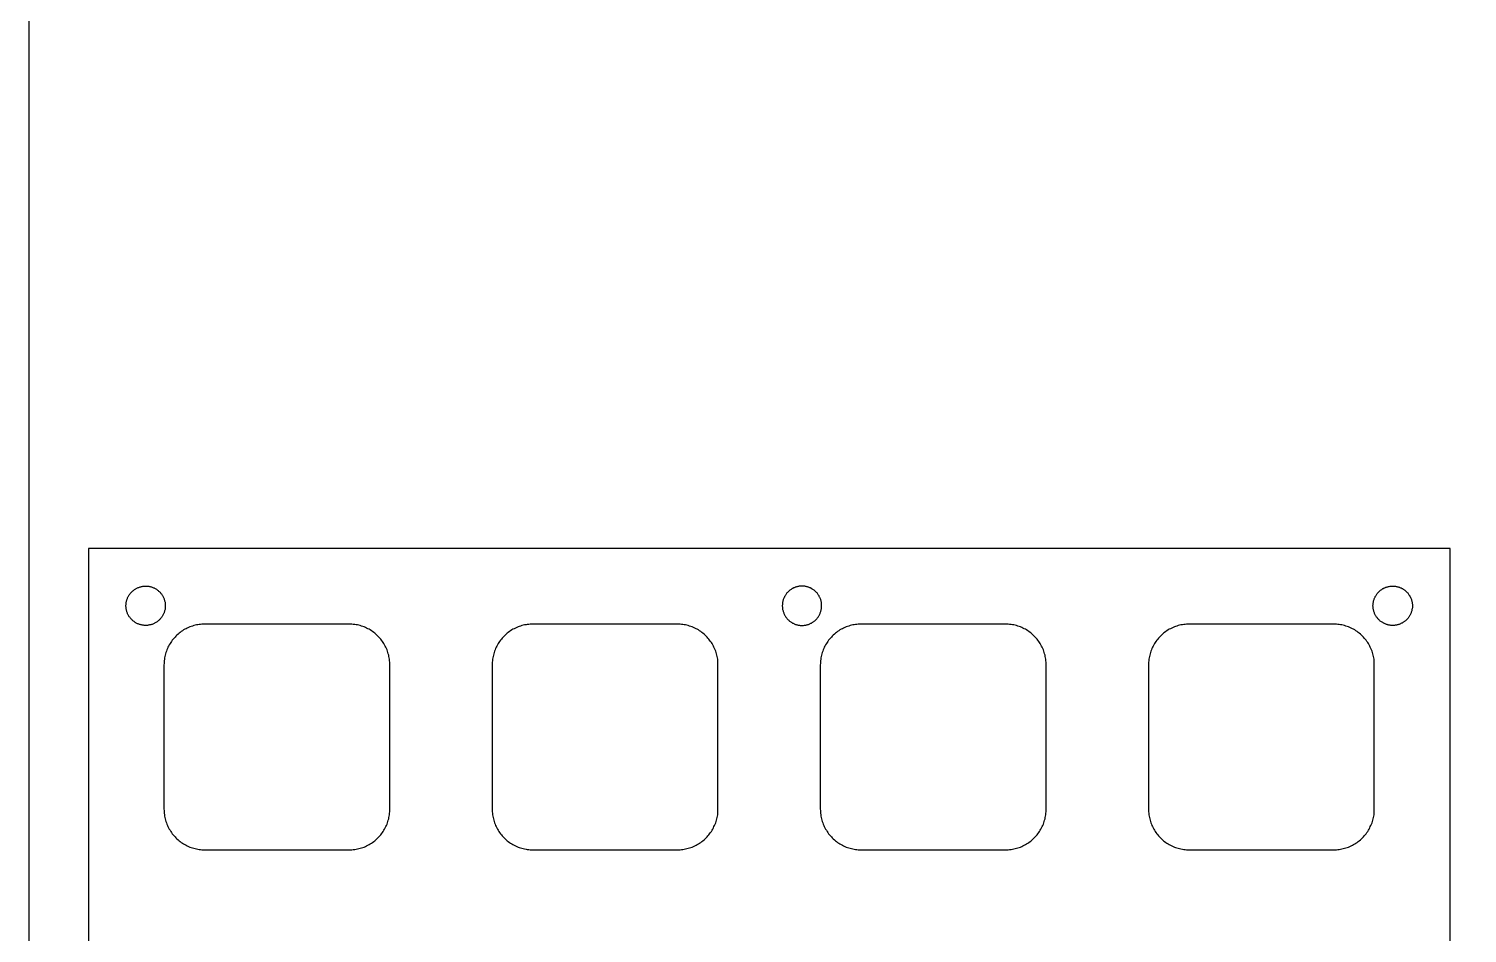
# Model space of a CAD drawing. Header units: millimetres. Extents: x -117 to 483, y -33 to 367.
# Drawn here: x -116.5 to -6.9, y 153.5 to 222.5 of the extents above; entities that cross this region are included whole.
import ezdxf

# ---------------------------------------------------------------- set-up
doc = ezdxf.new("R2010")
doc.units = ezdxf.units.MM
doc.header["$MEASUREMENT"] = 0
doc.layers.add('plot', color=12, linetype='Continuous', true_color=0xb80000)

msp = doc.modelspace()

# ---------------------------------------------------------------- linework, layer by layer
at = {"layer": 'plot'}
for points in [[(-116.53, -33.22), (483.47, -33.22), (483.47, 366.78), (-116.53, 366.78), (-116.53, -33.22)], [(-8.26, 182.87), (-111.99, 182.87)], [(-111.99, 182.87), (-111.99, 79.14)], [(-8.26, 79.14), (-8.26, 182.87)], [(-109.13, 178.51), (-109.13, 178.56), (-109.12, 178.61), (-109.12, 178.66), (-109.11, 178.71), (-109.1, 178.77), (-109.09, 178.82), (-109.08, 178.87), (-109.07, 178.92), (-109.05, 178.97), (-109.04, 179.02), (-109.02, 179.07), (-109, 179.11), (-108.98, 179.16), (-108.95, 179.21), (-108.93, 179.25), (-108.9, 179.3), (-108.87, 179.34), (-108.84, 179.38), (-108.81, 179.43), (-108.78, 179.47), (-108.74, 179.51), (-108.71, 179.54), (-108.67, 179.58), (-108.63, 179.62), (-108.6, 179.65), (-108.56, 179.68), (-108.51, 179.72), (-108.47, 179.75), (-108.43, 179.77), (-108.38, 179.8), (-108.34, 179.83), (-108.29, 179.85), (-108.24, 179.87), (-108.2, 179.89), (-108.15, 179.91), (-108.1, 179.93), (-108.05, 179.95), (-108, 179.96), (-107.95, 179.97), (-107.9, 179.98), (-107.85, 179.99), (-107.79, 180), (-107.74, 180), (-107.69, 180.01), (-107.64, 180.01), (-107.59, 180.01), (-107.53, 180), (-107.48, 180), (-107.43, 179.99), (-107.38, 179.99), (-107.33, 179.98), (-107.28, 179.97), (-107.23, 179.95), (-107.18, 179.94), (-107.13, 179.92), (-107.08, 179.9), (-107.03, 179.88), (-106.98, 179.86), (-106.94, 179.84), (-106.89, 179.81), (-106.85, 179.79), (-106.8, 179.76), (-106.76, 179.73), (-106.72, 179.7), (-106.68, 179.67), (-106.64, 179.63), (-106.6, 179.6), (-106.56, 179.56), (-106.52, 179.53), (-106.49, 179.49), (-106.46, 179.45), (-106.42, 179.41), (-106.39, 179.36), (-106.37, 179.32), (-106.34, 179.28), (-106.31, 179.23), (-106.29, 179.18), (-106.27, 179.14), (-106.24, 179.09), (-106.22, 179.04), (-106.21, 178.99), (-106.19, 178.94), (-106.18, 178.89), (-106.16, 178.84), (-106.15, 178.79), (-106.14, 178.74), (-106.14, 178.69), (-106.13, 178.64), (-106.13, 178.59), (-106.13, 178.53), (-106.13, 178.48), (-106.13, 178.43), (-106.13, 178.38), (-106.14, 178.33), (-106.14, 178.27), (-106.15, 178.22), (-106.16, 178.17), (-106.18, 178.12), (-106.19, 178.07), (-106.21, 178.02), (-106.22, 177.97), (-106.24, 177.92), (-106.27, 177.88), (-106.29, 177.83), (-106.31, 177.78), (-106.34, 177.74), (-106.37, 177.69), (-106.39, 177.65), (-106.42, 177.61), (-106.46, 177.57), (-106.49, 177.53), (-106.52, 177.49), (-106.56, 177.45), (-106.6, 177.41), (-106.64, 177.38), (-106.68, 177.35), (-106.72, 177.31), (-106.76, 177.28), (-106.8, 177.25), (-106.85, 177.23), (-106.89, 177.2), (-106.94, 177.17), (-106.98, 177.15), (-107.03, 177.13), (-107.08, 177.11), (-107.13, 177.09), (-107.18, 177.08), (-107.23, 177.06), (-107.28, 177.05), (-107.33, 177.04), (-107.38, 177.03), (-107.43, 177.02), (-107.48, 177.01), (-107.53, 177.01), (-107.59, 177.01), (-107.64, 177.01), (-107.69, 177.01), (-107.74, 177.01), (-107.79, 177.02), (-107.85, 177.02), (-107.9, 177.03), (-107.95, 177.04), (-108, 177.05), (-108.05, 177.07), (-108.1, 177.08), (-108.15, 177.1), (-108.2, 177.12), (-108.24, 177.14), (-108.29, 177.16), (-108.34, 177.19), (-108.38, 177.21), (-108.43, 177.24), (-108.47, 177.27), (-108.51, 177.3), (-108.56, 177.33), (-108.6, 177.36), (-108.63, 177.4), (-108.67, 177.43), (-108.71, 177.47), (-108.74, 177.51), (-108.78, 177.55), (-108.81, 177.59), (-108.84, 177.63), (-108.87, 177.67), (-108.9, 177.72), (-108.93, 177.76), (-108.95, 177.81), (-108.98, 177.85), (-109, 177.9), (-109.02, 177.95), (-109.04, 178), (-109.05, 178.05), (-109.07, 178.1), (-109.08, 178.15), (-109.09, 178.2), (-109.1, 178.25), (-109.11, 178.3), (-109.12, 178.35), (-109.12, 178.4), (-109.13, 178.46), (-109.13, 178.51)], [(-57.63, 180.01), (-57.68, 180.01), (-57.73, 180), (-57.78, 180), (-57.83, 179.99), (-57.89, 179.98), (-57.94, 179.97), (-57.99, 179.96), (-58.04, 179.95), (-58.09, 179.93), (-58.14, 179.92), (-58.18, 179.9), (-58.23, 179.88), (-58.28, 179.86), (-58.33, 179.83), (-58.37, 179.81), (-58.42, 179.78), (-58.46, 179.75), (-58.5, 179.72), (-58.55, 179.69), (-58.59, 179.66), (-58.63, 179.63), (-58.66, 179.59), (-58.7, 179.55), (-58.74, 179.52), (-58.77, 179.48), (-58.8, 179.44), (-58.83, 179.4), (-58.87, 179.35), (-58.89, 179.31), (-58.92, 179.26), (-58.95, 179.22), (-58.97, 179.17), (-58.99, 179.13), (-59.01, 179.08), (-59.03, 179.03), (-59.05, 178.98), (-59.06, 178.93), (-59.08, 178.88), (-59.09, 178.83), (-59.1, 178.78), (-59.11, 178.73), (-59.12, 178.68), (-59.12, 178.62), (-59.12, 178.57), (-59.13, 178.52), (-59.13, 178.47), (-59.12, 178.42), (-59.12, 178.36), (-59.11, 178.31), (-59.11, 178.26), (-59.1, 178.21), (-59.09, 178.16), (-59.07, 178.11), (-59.06, 178.06), (-59.04, 178.01), (-59.02, 177.96), (-59, 177.91), (-58.98, 177.86), (-58.96, 177.82), (-58.93, 177.77), (-58.91, 177.73), (-58.88, 177.68), (-58.85, 177.64), (-58.82, 177.6), (-58.79, 177.56), (-58.75, 177.52), (-58.72, 177.48), (-58.68, 177.44), (-58.64, 177.41), (-58.61, 177.37), (-58.57, 177.34), (-58.52, 177.31), (-58.48, 177.28), (-58.44, 177.25), (-58.39, 177.22), (-58.35, 177.19), (-58.3, 177.17), (-58.26, 177.15), (-58.21, 177.13), (-58.16, 177.11), (-58.11, 177.09), (-58.06, 177.07), (-58.01, 177.06), (-57.96, 177.05), (-57.91, 177.03), (-57.86, 177.03), (-57.81, 177.02), (-57.76, 177.01), (-57.7, 177.01), (-57.65, 177.01), (-57.6, 177.01), (-57.55, 177.01), (-57.5, 177.01), (-57.44, 177.02), (-57.39, 177.03), (-57.34, 177.03), (-57.29, 177.05), (-57.24, 177.06), (-57.19, 177.07), (-57.14, 177.09), (-57.09, 177.11), (-57.04, 177.13), (-57, 177.15), (-56.95, 177.17), (-56.9, 177.19), (-56.86, 177.22), (-56.81, 177.25), (-56.77, 177.28), (-56.73, 177.31), (-56.69, 177.34), (-56.65, 177.37), (-56.61, 177.41), (-56.57, 177.44), (-56.53, 177.48), (-56.5, 177.52), (-56.46, 177.56), (-56.43, 177.6), (-56.4, 177.64), (-56.37, 177.68), (-56.34, 177.73), (-56.32, 177.77), (-56.29, 177.82), (-56.27, 177.86), (-56.25, 177.91), (-56.23, 177.96), (-56.21, 178.01), (-56.19, 178.06), (-56.18, 178.11), (-56.17, 178.16), (-56.16, 178.21), (-56.15, 178.26), (-56.14, 178.31), (-56.13, 178.36), (-56.13, 178.42), (-56.13, 178.47), (-56.13, 178.52), (-56.13, 178.57), (-56.13, 178.62), (-56.14, 178.68), (-56.14, 178.73), (-56.15, 178.78), (-56.16, 178.83), (-56.17, 178.88), (-56.19, 178.93), (-56.2, 178.98), (-56.22, 179.03), (-56.24, 179.08), (-56.26, 179.13), (-56.28, 179.17), (-56.31, 179.22), (-56.33, 179.26), (-56.36, 179.31), (-56.39, 179.35), (-56.42, 179.4), (-56.45, 179.44), (-56.48, 179.48), (-56.52, 179.52), (-56.55, 179.55), (-56.59, 179.59), (-56.63, 179.63), (-56.67, 179.66), (-56.71, 179.69), (-56.75, 179.72), (-56.79, 179.75), (-56.84, 179.78), (-56.88, 179.81), (-56.93, 179.83), (-56.97, 179.86), (-57.02, 179.88), (-57.07, 179.9), (-57.12, 179.92), (-57.16, 179.93), (-57.21, 179.95), (-57.27, 179.96), (-57.32, 179.97), (-57.37, 179.98), (-57.42, 179.99), (-57.47, 180), (-57.52, 180), (-57.57, 180.01), (-57.63, 180.01)], [(-12.63, 180.01), (-12.57, 180.01), (-12.52, 180), (-12.47, 180), (-12.42, 179.99), (-12.37, 179.98), (-12.32, 179.97), (-12.27, 179.96), (-12.21, 179.95), (-12.16, 179.93), (-12.12, 179.92), (-12.07, 179.9), (-12.02, 179.88), (-11.97, 179.86), (-11.93, 179.83), (-11.88, 179.81), (-11.84, 179.78), (-11.79, 179.75), (-11.75, 179.72), (-11.71, 179.69), (-11.67, 179.66), (-11.63, 179.63), (-11.59, 179.59), (-11.55, 179.55), (-11.52, 179.52), (-11.48, 179.48), (-11.45, 179.44), (-11.42, 179.4), (-11.39, 179.35), (-11.36, 179.31), (-11.33, 179.26), (-11.31, 179.22), (-11.28, 179.17), (-11.26, 179.13), (-11.24, 179.08), (-11.22, 179.03), (-11.2, 178.98), (-11.19, 178.93), (-11.17, 178.88), (-11.16, 178.83), (-11.15, 178.78), (-11.14, 178.73), (-11.14, 178.68), (-11.13, 178.62), (-11.13, 178.57), (-11.13, 178.52), (-11.13, 178.47), (-11.13, 178.42), (-11.13, 178.36), (-11.14, 178.31), (-11.15, 178.26), (-11.16, 178.21), (-11.17, 178.16), (-11.18, 178.11), (-11.19, 178.06), (-11.21, 178.01), (-11.23, 177.96), (-11.25, 177.91), (-11.27, 177.86), (-11.29, 177.82), (-11.32, 177.77), (-11.34, 177.73), (-11.37, 177.68), (-11.4, 177.64), (-11.43, 177.6), (-11.46, 177.56), (-11.5, 177.52), (-11.53, 177.48), (-11.57, 177.44), (-11.61, 177.41), (-11.65, 177.37), (-11.69, 177.34), (-11.73, 177.31), (-11.77, 177.28), (-11.81, 177.25), (-11.86, 177.22), (-11.9, 177.19), (-11.95, 177.17), (-12, 177.15), (-12.04, 177.13), (-12.09, 177.11), (-12.14, 177.09), (-12.19, 177.07), (-12.24, 177.06), (-12.29, 177.05), (-12.34, 177.03), (-12.39, 177.03), (-12.44, 177.02), (-12.5, 177.01), (-12.55, 177.01), (-12.6, 177.01), (-12.65, 177.01), (-12.7, 177.01), (-12.76, 177.01), (-12.81, 177.02), (-12.86, 177.03), (-12.91, 177.03), (-12.96, 177.05), (-13.01, 177.06), (-13.06, 177.07), (-13.11, 177.09), (-13.16, 177.11), (-13.21, 177.13), (-13.26, 177.15), (-13.3, 177.17), (-13.35, 177.19), (-13.39, 177.22), (-13.44, 177.25), (-13.48, 177.28), (-13.52, 177.31), (-13.57, 177.34), (-13.61, 177.37), (-13.64, 177.41), (-13.68, 177.44), (-13.72, 177.48), (-13.75, 177.52), (-13.79, 177.56), (-13.82, 177.6), (-13.85, 177.64), (-13.88, 177.68), (-13.91, 177.73), (-13.93, 177.77), (-13.96, 177.82), (-13.98, 177.86), (-14, 177.91), (-14.02, 177.96), (-14.04, 178.01), (-14.06, 178.06), (-14.07, 178.11), (-14.09, 178.16), (-14.1, 178.21), (-14.11, 178.26), (-14.11, 178.31), (-14.12, 178.36), (-14.12, 178.42), (-14.13, 178.47), (-14.13, 178.52), (-14.12, 178.57), (-14.12, 178.62), (-14.12, 178.68), (-14.11, 178.73), (-14.1, 178.78), (-14.09, 178.83), (-14.08, 178.88), (-14.06, 178.93), (-14.05, 178.98), (-14.03, 179.03), (-14.01, 179.08), (-13.99, 179.13), (-13.97, 179.17), (-13.95, 179.22), (-13.92, 179.26), (-13.89, 179.31), (-13.87, 179.35), (-13.83, 179.4), (-13.8, 179.44), (-13.77, 179.48), (-13.74, 179.52), (-13.7, 179.55), (-13.66, 179.59), (-13.63, 179.63), (-13.59, 179.66), (-13.55, 179.69), (-13.5, 179.72), (-13.46, 179.75), (-13.42, 179.78), (-13.37, 179.81), (-13.33, 179.83), (-13.28, 179.86), (-13.23, 179.88), (-13.18, 179.9), (-13.14, 179.92), (-13.09, 179.93), (-13.04, 179.95), (-12.99, 179.96), (-12.94, 179.97), (-12.89, 179.98), (-12.83, 179.99), (-12.78, 180), (-12.73, 180), (-12.68, 180.01), (-12.63, 180.01)], [(-103.13, 177.11), (-103.23, 177.11), (-103.34, 177.1), (-103.44, 177.09), (-103.55, 177.08), (-103.65, 177.06), (-103.76, 177.04), (-103.86, 177.02), (-103.96, 176.99), (-104.06, 176.96), (-104.16, 176.93), (-104.26, 176.89), (-104.36, 176.85), (-104.46, 176.81), (-104.55, 176.76), (-104.65, 176.71), (-104.74, 176.66), (-104.83, 176.6), (-104.91, 176.54), (-105, 176.48), (-105.08, 176.41), (-105.16, 176.34), (-105.24, 176.27), (-105.32, 176.2), (-105.39, 176.12), (-105.46, 176.04), (-105.53, 175.96), (-105.6, 175.88), (-105.66, 175.79), (-105.72, 175.71), (-105.77, 175.62), (-105.83, 175.53), (-105.88, 175.43), (-105.93, 175.34), (-105.97, 175.24), (-106.01, 175.14), (-106.05, 175.05), (-106.08, 174.94), (-106.11, 174.84), (-106.14, 174.74), (-106.16, 174.64), (-106.18, 174.53), (-106.2, 174.43), (-106.21, 174.32), (-106.22, 174.22), (-106.22, 174.11), (-106.23, 174.01)], [(-92.13, 177.11), (-103.13, 177.11)], [(-89.03, 174.01), (-89.03, 174.11), (-89.03, 174.22), (-89.04, 174.32), (-89.05, 174.43), (-89.07, 174.53), (-89.09, 174.64), (-89.11, 174.74), (-89.14, 174.84), (-89.17, 174.94), (-89.2, 175.05), (-89.24, 175.14), (-89.28, 175.24), (-89.33, 175.34), (-89.37, 175.43), (-89.42, 175.53), (-89.48, 175.62), (-89.53, 175.71), (-89.59, 175.79), (-89.66, 175.88), (-89.72, 175.96), (-89.79, 176.04), (-89.86, 176.12), (-89.93, 176.2), (-90.01, 176.27), (-90.09, 176.34), (-90.17, 176.41), (-90.25, 176.48), (-90.34, 176.54), (-90.43, 176.6), (-90.52, 176.66), (-90.61, 176.71), (-90.7, 176.76), (-90.79, 176.81), (-90.89, 176.85), (-90.99, 176.89), (-91.09, 176.93), (-91.19, 176.96), (-91.29, 176.99), (-91.39, 177.02), (-91.5, 177.04), (-91.6, 177.06), (-91.7, 177.08), (-91.81, 177.09), (-91.91, 177.1), (-92.02, 177.11), (-92.13, 177.11)], [(-78.13, 177.11), (-78.23, 177.11), (-78.34, 177.1), (-78.44, 177.09), (-78.55, 177.08), (-78.65, 177.06), (-78.76, 177.04), (-78.86, 177.02), (-78.96, 176.99), (-79.06, 176.96), (-79.16, 176.93), (-79.26, 176.89), (-79.36, 176.85), (-79.46, 176.81), (-79.55, 176.76), (-79.65, 176.71), (-79.74, 176.66), (-79.83, 176.6), (-79.91, 176.54), (-80, 176.48), (-80.08, 176.41), (-80.16, 176.34), (-80.24, 176.27), (-80.32, 176.2), (-80.39, 176.12), (-80.46, 176.04), (-80.53, 175.96), (-80.6, 175.88), (-80.66, 175.79), (-80.72, 175.71), (-80.77, 175.62), (-80.83, 175.53), (-80.88, 175.43), (-80.93, 175.34), (-80.97, 175.24), (-81.01, 175.14), (-81.05, 175.05), (-81.08, 174.94), (-81.11, 174.84), (-81.14, 174.74), (-81.16, 174.64), (-81.18, 174.53), (-81.2, 174.43), (-81.21, 174.32), (-81.22, 174.22), (-81.22, 174.11), (-81.23, 174.01)], [(-67.13, 177.11), (-78.13, 177.11)], [(-64.03, 174.01), (-64.03, 174.11), (-64.03, 174.22), (-64.04, 174.32), (-64.05, 174.43), (-64.07, 174.53), (-64.09, 174.64), (-64.11, 174.74), (-64.14, 174.84), (-64.17, 174.94), (-64.2, 175.05), (-64.24, 175.14), (-64.28, 175.24), (-64.33, 175.34), (-64.37, 175.43), (-64.42, 175.53), (-64.48, 175.62), (-64.53, 175.71), (-64.59, 175.79), (-64.66, 175.88), (-64.72, 175.96), (-64.79, 176.04), (-64.86, 176.12), (-64.93, 176.2), (-65.01, 176.27), (-65.09, 176.34), (-65.17, 176.41), (-65.25, 176.48), (-65.34, 176.54), (-65.43, 176.6), (-65.52, 176.66), (-65.61, 176.71), (-65.7, 176.76), (-65.79, 176.81), (-65.89, 176.85), (-65.99, 176.89), (-66.09, 176.93), (-66.19, 176.96), (-66.29, 176.99), (-66.39, 177.02), (-66.5, 177.04), (-66.6, 177.06), (-66.7, 177.08), (-66.81, 177.09), (-66.91, 177.1), (-67.02, 177.11), (-67.13, 177.11)], [(-53.13, 177.11), (-53.23, 177.11), (-53.34, 177.1), (-53.44, 177.09), (-53.55, 177.08), (-53.65, 177.06), (-53.76, 177.04), (-53.86, 177.02), (-53.96, 176.99), (-54.06, 176.96), (-54.16, 176.93), (-54.26, 176.89), (-54.36, 176.85), (-54.46, 176.81), (-54.55, 176.76), (-54.65, 176.71), (-54.74, 176.66), (-54.83, 176.6), (-54.91, 176.54), (-55, 176.48), (-55.08, 176.41), (-55.16, 176.34), (-55.24, 176.27), (-55.32, 176.2), (-55.39, 176.12), (-55.46, 176.04), (-55.53, 175.96), (-55.6, 175.88), (-55.66, 175.79), (-55.72, 175.71), (-55.77, 175.62), (-55.83, 175.53), (-55.88, 175.43), (-55.93, 175.34), (-55.97, 175.24), (-56.01, 175.14), (-56.05, 175.05), (-56.08, 174.94), (-56.11, 174.84), (-56.14, 174.74), (-56.16, 174.64), (-56.18, 174.53), (-56.2, 174.43), (-56.21, 174.32), (-56.22, 174.22), (-56.22, 174.11), (-56.23, 174.01)], [(-42.13, 177.11), (-53.13, 177.11)], [(-39.03, 174.01), (-39.03, 174.11), (-39.03, 174.22), (-39.04, 174.32), (-39.05, 174.43), (-39.07, 174.53), (-39.09, 174.64), (-39.11, 174.74), (-39.14, 174.84), (-39.17, 174.94), (-39.2, 175.05), (-39.24, 175.14), (-39.28, 175.24), (-39.33, 175.34), (-39.37, 175.43), (-39.42, 175.53), (-39.48, 175.62), (-39.53, 175.71), (-39.59, 175.79), (-39.66, 175.88), (-39.72, 175.96), (-39.79, 176.04), (-39.86, 176.12), (-39.93, 176.2), (-40.01, 176.27), (-40.09, 176.34), (-40.17, 176.41), (-40.25, 176.48), (-40.34, 176.54), (-40.43, 176.6), (-40.52, 176.66), (-40.61, 176.71), (-40.7, 176.76), (-40.79, 176.81), (-40.89, 176.85), (-40.99, 176.89), (-41.09, 176.93), (-41.19, 176.96), (-41.29, 176.99), (-41.39, 177.02), (-41.5, 177.04), (-41.6, 177.06), (-41.7, 177.08), (-41.81, 177.09), (-41.91, 177.1), (-42.02, 177.11), (-42.13, 177.11)], [(-28.13, 177.11), (-28.23, 177.11), (-28.34, 177.1), (-28.44, 177.09), (-28.55, 177.08), (-28.65, 177.06), (-28.76, 177.04), (-28.86, 177.02), (-28.96, 176.99), (-29.06, 176.96), (-29.16, 176.93), (-29.26, 176.89), (-29.36, 176.85), (-29.46, 176.81), (-29.55, 176.76), (-29.65, 176.71), (-29.74, 176.66), (-29.83, 176.6), (-29.91, 176.54), (-30, 176.48), (-30.08, 176.41), (-30.16, 176.34), (-30.24, 176.27), (-30.32, 176.2), (-30.39, 176.12), (-30.46, 176.04), (-30.53, 175.96), (-30.6, 175.88), (-30.66, 175.79), (-30.72, 175.71), (-30.77, 175.62), (-30.83, 175.53), (-30.88, 175.43), (-30.93, 175.34), (-30.97, 175.24), (-31.01, 175.14), (-31.05, 175.05), (-31.08, 174.94), (-31.11, 174.84), (-31.14, 174.74), (-31.16, 174.64), (-31.18, 174.53), (-31.2, 174.43), (-31.21, 174.32), (-31.22, 174.22), (-31.22, 174.11), (-31.23, 174.01)], [(-17.13, 177.11), (-28.13, 177.11)], [(-14.03, 174.01), (-14.03, 174.11), (-14.03, 174.22), (-14.04, 174.32), (-14.05, 174.43), (-14.07, 174.53), (-14.09, 174.64), (-14.11, 174.74), (-14.14, 174.84), (-14.17, 174.94), (-14.2, 175.05), (-14.24, 175.14), (-14.28, 175.24), (-14.33, 175.34), (-14.37, 175.43), (-14.42, 175.53), (-14.48, 175.62), (-14.53, 175.71), (-14.59, 175.79), (-14.66, 175.88), (-14.72, 175.96), (-14.79, 176.04), (-14.86, 176.12), (-14.93, 176.2), (-15.01, 176.27), (-15.09, 176.34), (-15.17, 176.41), (-15.25, 176.48), (-15.34, 176.54), (-15.43, 176.6), (-15.52, 176.66), (-15.61, 176.71), (-15.7, 176.76), (-15.79, 176.81), (-15.89, 176.85), (-15.99, 176.89), (-16.09, 176.93), (-16.19, 176.96), (-16.29, 176.99), (-16.39, 177.02), (-16.5, 177.04), (-16.6, 177.06), (-16.7, 177.08), (-16.81, 177.09), (-16.91, 177.1), (-17.02, 177.11), (-17.13, 177.11)], [(-106.23, 174.01), (-106.23, 163.01)], [(-89.03, 163.01), (-89.03, 174.01)], [(-81.23, 174.01), (-81.23, 163.01)], [(-64.03, 163.01), (-64.03, 174.01)], [(-56.23, 174.01), (-56.23, 163.01)], [(-39.03, 163.01), (-39.03, 174.01)], [(-31.23, 174.01), (-31.23, 163.01)], [(-14.03, 163.01), (-14.03, 174.01)], [(-106.23, 163.01), (-106.22, 162.9), (-106.22, 162.8), (-106.21, 162.69), (-106.2, 162.58), (-106.18, 162.48), (-106.16, 162.38), (-106.14, 162.27), (-106.11, 162.17), (-106.08, 162.07), (-106.05, 161.97), (-106.01, 161.87), (-105.97, 161.77), (-105.93, 161.68), (-105.88, 161.58), (-105.83, 161.49), (-105.77, 161.4), (-105.72, 161.31), (-105.66, 161.22), (-105.6, 161.13), (-105.53, 161.05), (-105.46, 160.97), (-105.39, 160.89), (-105.32, 160.82), (-105.24, 160.74), (-105.16, 160.67), (-105.08, 160.6), (-105, 160.54), (-104.91, 160.47), (-104.83, 160.41), (-104.74, 160.36), (-104.65, 160.3), (-104.55, 160.25), (-104.46, 160.21), (-104.36, 160.16), (-104.26, 160.12), (-104.16, 160.09), (-104.06, 160.05), (-103.96, 160.02), (-103.86, 160), (-103.76, 159.97), (-103.65, 159.95), (-103.55, 159.94), (-103.44, 159.92), (-103.34, 159.91), (-103.23, 159.91), (-103.13, 159.91)], [(-92.13, 159.91), (-92.02, 159.91), (-91.91, 159.91), (-91.81, 159.92), (-91.7, 159.94), (-91.6, 159.95), (-91.5, 159.97), (-91.39, 160), (-91.29, 160.02), (-91.19, 160.05), (-91.09, 160.09), (-90.99, 160.12), (-90.89, 160.16), (-90.79, 160.21), (-90.7, 160.25), (-90.61, 160.3), (-90.52, 160.36), (-90.43, 160.41), (-90.34, 160.47), (-90.25, 160.54), (-90.17, 160.6), (-90.09, 160.67), (-90.01, 160.74), (-89.93, 160.82), (-89.86, 160.89), (-89.79, 160.97), (-89.72, 161.05), (-89.66, 161.13), (-89.59, 161.22), (-89.53, 161.31), (-89.48, 161.4), (-89.42, 161.49), (-89.37, 161.58), (-89.33, 161.68), (-89.28, 161.77), (-89.24, 161.87), (-89.2, 161.97), (-89.17, 162.07), (-89.14, 162.17), (-89.11, 162.27), (-89.09, 162.38), (-89.07, 162.48), (-89.05, 162.58), (-89.04, 162.69), (-89.03, 162.8), (-89.03, 162.9), (-89.03, 163.01)], [(-81.23, 163.01), (-81.22, 162.9), (-81.22, 162.8), (-81.21, 162.69), (-81.2, 162.58), (-81.18, 162.48), (-81.16, 162.38), (-81.14, 162.27), (-81.11, 162.17), (-81.08, 162.07), (-81.05, 161.97), (-81.01, 161.87), (-80.97, 161.77), (-80.93, 161.68), (-80.88, 161.58), (-80.83, 161.49), (-80.77, 161.4), (-80.72, 161.31), (-80.66, 161.22), (-80.6, 161.13), (-80.53, 161.05), (-80.46, 160.97), (-80.39, 160.89), (-80.32, 160.82), (-80.24, 160.74), (-80.16, 160.67), (-80.08, 160.6), (-80, 160.54), (-79.91, 160.47), (-79.83, 160.41), (-79.74, 160.36), (-79.65, 160.3), (-79.55, 160.25), (-79.46, 160.21), (-79.36, 160.16), (-79.26, 160.12), (-79.16, 160.09), (-79.06, 160.05), (-78.96, 160.02), (-78.86, 160), (-78.76, 159.97), (-78.65, 159.95), (-78.55, 159.94), (-78.44, 159.92), (-78.34, 159.91), (-78.23, 159.91), (-78.13, 159.91)], [(-67.13, 159.91), (-67.02, 159.91), (-66.91, 159.91), (-66.81, 159.92), (-66.7, 159.94), (-66.6, 159.95), (-66.5, 159.97), (-66.39, 160), (-66.29, 160.02), (-66.19, 160.05), (-66.09, 160.09), (-65.99, 160.12), (-65.89, 160.16), (-65.79, 160.21), (-65.7, 160.25), (-65.61, 160.3), (-65.52, 160.36), (-65.43, 160.41), (-65.34, 160.47), (-65.25, 160.54), (-65.17, 160.6), (-65.09, 160.67), (-65.01, 160.74), (-64.93, 160.82), (-64.86, 160.89), (-64.79, 160.97), (-64.72, 161.05), (-64.66, 161.13), (-64.59, 161.22), (-64.53, 161.31), (-64.48, 161.4), (-64.42, 161.49), (-64.37, 161.58), (-64.33, 161.68), (-64.28, 161.77), (-64.24, 161.87), (-64.2, 161.97), (-64.17, 162.07), (-64.14, 162.17), (-64.11, 162.27), (-64.09, 162.38), (-64.07, 162.48), (-64.05, 162.58), (-64.04, 162.69), (-64.03, 162.8), (-64.03, 162.9), (-64.03, 163.01)], [(-56.23, 163.01), (-56.22, 162.9), (-56.22, 162.8), (-56.21, 162.69), (-56.2, 162.58), (-56.18, 162.48), (-56.16, 162.38), (-56.14, 162.27), (-56.11, 162.17), (-56.08, 162.07), (-56.05, 161.97), (-56.01, 161.87), (-55.97, 161.77), (-55.93, 161.68), (-55.88, 161.58), (-55.83, 161.49), (-55.77, 161.4), (-55.72, 161.31), (-55.66, 161.22), (-55.6, 161.13), (-55.53, 161.05), (-55.46, 160.97), (-55.39, 160.89), (-55.32, 160.82), (-55.24, 160.74), (-55.16, 160.67), (-55.08, 160.6), (-55, 160.54), (-54.91, 160.47), (-54.83, 160.41), (-54.74, 160.36), (-54.65, 160.3), (-54.55, 160.25), (-54.46, 160.21), (-54.36, 160.16), (-54.26, 160.12), (-54.16, 160.09), (-54.06, 160.05), (-53.96, 160.02), (-53.86, 160), (-53.76, 159.97), (-53.65, 159.95), (-53.55, 159.94), (-53.44, 159.92), (-53.34, 159.91), (-53.23, 159.91), (-53.13, 159.91)], [(-42.13, 159.91), (-42.02, 159.91), (-41.91, 159.91), (-41.81, 159.92), (-41.7, 159.94), (-41.6, 159.95), (-41.5, 159.97), (-41.39, 160), (-41.29, 160.02), (-41.19, 160.05), (-41.09, 160.09), (-40.99, 160.12), (-40.89, 160.16), (-40.79, 160.21), (-40.7, 160.25), (-40.61, 160.3), (-40.52, 160.36), (-40.43, 160.41), (-40.34, 160.47), (-40.25, 160.54), (-40.17, 160.6), (-40.09, 160.67), (-40.01, 160.74), (-39.93, 160.82), (-39.86, 160.89), (-39.79, 160.97), (-39.72, 161.05), (-39.66, 161.13), (-39.59, 161.22), (-39.53, 161.31), (-39.48, 161.4), (-39.42, 161.49), (-39.37, 161.58), (-39.33, 161.68), (-39.28, 161.77), (-39.24, 161.87), (-39.2, 161.97), (-39.17, 162.07), (-39.14, 162.17), (-39.11, 162.27), (-39.09, 162.38), (-39.07, 162.48), (-39.05, 162.58), (-39.04, 162.69), (-39.03, 162.8), (-39.03, 162.9), (-39.03, 163.01)], [(-31.23, 163.01), (-31.22, 162.9), (-31.22, 162.8), (-31.21, 162.69), (-31.2, 162.58), (-31.18, 162.48), (-31.16, 162.38), (-31.14, 162.27), (-31.11, 162.17), (-31.08, 162.07), (-31.05, 161.97), (-31.01, 161.87), (-30.97, 161.77), (-30.93, 161.68), (-30.88, 161.58), (-30.83, 161.49), (-30.77, 161.4), (-30.72, 161.31), (-30.66, 161.22), (-30.6, 161.13), (-30.53, 161.05), (-30.46, 160.97), (-30.39, 160.89), (-30.32, 160.82), (-30.24, 160.74), (-30.16, 160.67), (-30.08, 160.6), (-30, 160.54), (-29.91, 160.47), (-29.83, 160.41), (-29.74, 160.36), (-29.65, 160.3), (-29.55, 160.25), (-29.46, 160.21), (-29.36, 160.16), (-29.26, 160.12), (-29.16, 160.09), (-29.06, 160.05), (-28.96, 160.02), (-28.86, 160), (-28.76, 159.97), (-28.65, 159.95), (-28.55, 159.94), (-28.44, 159.92), (-28.34, 159.91), (-28.23, 159.91), (-28.13, 159.91)], [(-17.13, 159.91), (-17.02, 159.91), (-16.91, 159.91), (-16.81, 159.92), (-16.7, 159.94), (-16.6, 159.95), (-16.5, 159.97), (-16.39, 160), (-16.29, 160.02), (-16.19, 160.05), (-16.09, 160.09), (-15.99, 160.12), (-15.89, 160.16), (-15.79, 160.21), (-15.7, 160.25), (-15.61, 160.3), (-15.52, 160.36), (-15.43, 160.41), (-15.34, 160.47), (-15.25, 160.54), (-15.17, 160.6), (-15.09, 160.67), (-15.01, 160.74), (-14.93, 160.82), (-14.86, 160.89), (-14.79, 160.97), (-14.72, 161.05), (-14.66, 161.13), (-14.59, 161.22), (-14.53, 161.31), (-14.48, 161.4), (-14.42, 161.49), (-14.37, 161.58), (-14.33, 161.68), (-14.28, 161.77), (-14.24, 161.87), (-14.2, 161.97), (-14.17, 162.07), (-14.14, 162.17), (-14.11, 162.27), (-14.09, 162.38), (-14.07, 162.48), (-14.05, 162.58), (-14.04, 162.69), (-14.03, 162.8), (-14.03, 162.9), (-14.03, 163.01)], [(-103.13, 159.91), (-92.13, 159.91)], [(-78.13, 159.91), (-67.13, 159.91)], [(-53.13, 159.91), (-42.13, 159.91)], [(-28.13, 159.91), (-17.13, 159.91)]]:
    msp.add_lwpolyline(points, dxfattribs=at)

doc.saveas('drawing.dxf')
